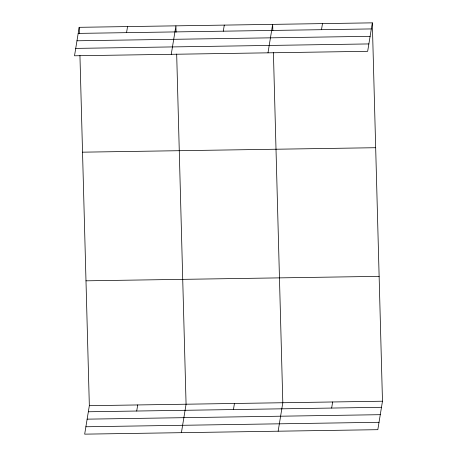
<?xml version="1.0" encoding="UTF-8"?>
<svg xmlns="http://www.w3.org/2000/svg" width="457" height="457" viewBox="0 0 457 457"><rect width="100%" height="100%" fill="white"/><g stroke="black" fill="none" stroke-linecap="round" stroke-linejoin="round"><path stroke-width="0.69" d="M79.181 27.317L74.52 55.783L367.662 51.315L372.324 22.85L79.181 27.317L79.352 33.664M126.555 32.658L127.549 26.58M79.941 55.531L89.338 405.685L84.676 434.15L377.819 429.683L382.48 401.217L372.324 22.85M171.255 54.309L175.916 25.843L176.088 32.19M136.712 411.032L137.706 404.948M223.29 31.185L224.29 25.106M181.412 432.676L186.073 404.211L176.676 54.057M267.996 52.835L272.658 24.37L272.829 30.716M233.447 409.558L234.441 403.474M321.494 29.688L322.488 23.61M278.147 431.202L282.809 402.737L273.412 52.584M331.651 408.061L332.645 401.977M78.187 33.395L371.33 28.928M76.976 40.782L370.119 36.32M75.731 48.391L368.873 43.929M82.534 152.175L375.677 147.714M85.985 280.821L379.127 276.359M89.338 405.685L382.48 401.217M88.344 411.768L381.486 407.301M87.133 419.155L380.275 414.688M85.887 426.764L379.03 422.297"/></g></svg>
